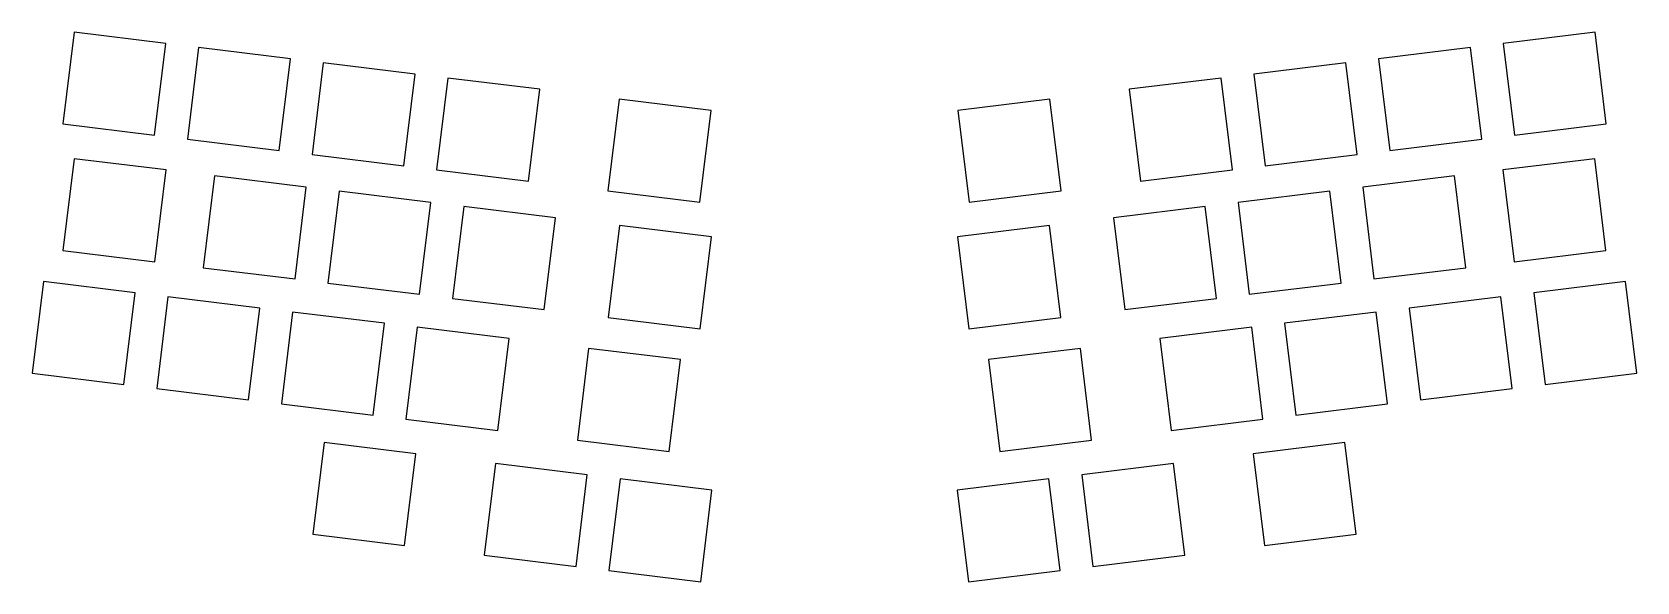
# Model space of a CAD drawing. Header units: millimetres. Extents: x -12 to 230, y -75 to 8.
import ezdxf

# ---------------------------------------------------------------- set-up
doc = ezdxf.new("R2010")
doc.units = ezdxf.units.MM

msp = doc.modelspace()

# ---------------------------------------------------------------- linework, layer by layer
for p, q in [((-6.09, 7.8), (-7.8, -6.09)), ((7.8, 6.09), (-6.09, 7.8)), ((224.05, 7.8), (210.15, 6.09)), ((225.76, -6.09), (224.05, 7.8)), ((6.09, -7.8), (7.8, 6.09)), ((12.76, 5.49), (11.06, -8.41)), ((26.66, 3.78), (12.76, 5.49)), ((205.19, 5.49), (191.3, 3.78)), ((206.9, -8.41), (205.19, 5.49)), ((210.15, 6.09), (211.86, -7.8)), ((24.95, -10.12), (26.66, 3.78)), ((31.62, 3.17), (29.92, -10.73)), ((45.52, 1.46), (31.62, 3.17)), ((186.33, 3.17), (172.44, 1.46)), ((188.04, -10.73), (186.33, 3.17)), ((191.3, 3.78), (193, -10.12)), ((43.81, -12.43), (45.52, 1.46)), ((50.48, 0.85), (48.77, -13.04)), ((64.38, -0.85), (50.48, 0.85)), ((167.47, 0.85), (153.58, -0.85)), ((169.18, -13.04), (167.47, 0.85)), ((172.44, 1.46), (174.14, -12.43)), ((62.67, -14.75), (64.38, -0.85)), ((76.41, -2.33), (74.7, -16.23)), ((90.31, -4.04), (76.41, -2.33)), ((141.54, -2.33), (127.65, -4.04)), ((143.25, -16.23), (141.54, -2.33)), ((153.58, -0.85), (155.28, -14.75)), ((88.6, -17.93), (90.31, -4.04)), ((127.65, -4.04), (129.35, -17.93)), ((-7.8, -6.09), (6.09, -7.8)), ((211.86, -7.8), (225.76, -6.09)), ((11.06, -8.41), (24.95, -10.12)), ((193, -10.12), (206.9, -8.41)), ((-6.05, -11.35), (-7.76, -25.24)), ((7.84, -13.05), (-6.05, -11.35)), ((29.92, -10.73), (43.81, -12.43)), ((174.14, -12.43), (188.04, -10.73)), ((224.01, -11.35), (210.11, -13.05)), ((225.71, -25.24), (224.01, -11.35)), ((6.14, -26.95), (7.84, -13.05)), ((15.16, -13.95), (13.46, -27.85)), ((29.06, -15.66), (15.16, -13.95)), ((48.77, -13.04), (62.67, -14.75)), ((155.28, -14.75), (169.18, -13.04)), ((202.79, -13.95), (188.9, -15.66)), ((204.5, -27.85), (202.79, -13.95)), ((210.11, -13.05), (211.82, -26.95)), ((27.35, -29.55), (29.06, -15.66)), ((34.02, -16.27), (32.31, -30.16)), ((47.92, -17.97), (34.02, -16.27)), ((74.7, -16.23), (88.6, -17.93)), ((129.35, -17.93), (143.25, -16.23)), ((183.93, -16.27), (170.04, -17.97)), ((185.64, -30.16), (183.93, -16.27)), ((188.9, -15.66), (190.6, -29.55)), ((46.21, -31.87), (47.92, -17.97)), ((52.88, -18.58), (51.17, -32.48)), ((66.78, -20.29), (52.88, -18.58)), ((165.08, -18.58), (151.18, -20.29)), ((166.78, -32.48), (165.08, -18.58)), ((170.04, -17.97), (171.74, -31.87)), ((65.07, -34.18), (66.78, -20.29)), ((76.45, -21.48), (74.75, -35.37)), ((90.35, -23.18), (76.45, -21.48)), ((141.5, -21.48), (127.61, -23.18)), ((143.21, -35.37), (141.5, -21.48)), ((151.18, -20.29), (152.89, -34.18)), ((88.64, -37.08), (90.35, -23.18)), ((127.61, -23.18), (129.31, -37.08)), ((-7.76, -25.24), (6.14, -26.95)), ((211.82, -26.95), (225.71, -25.24)), ((13.46, -27.85), (27.35, -29.55)), ((190.6, -29.55), (204.5, -27.85)), ((-10.73, -29.92), (-12.43, -43.81)), ((3.17, -31.62), (-10.73, -29.92)), ((32.31, -30.16), (46.21, -31.87)), ((171.74, -31.87), (185.64, -30.16)), ((228.68, -29.92), (214.78, -31.62)), ((230.39, -43.81), (228.68, -29.92)), ((1.46, -45.52), (3.17, -31.62)), ((8.13, -32.23), (6.43, -46.13)), ((22.03, -33.94), (8.13, -32.23)), ((20.32, -47.83), (22.03, -33.94)), ((51.17, -32.48), (65.07, -34.18)), ((152.89, -34.18), (166.78, -32.48)), ((209.82, -32.23), (195.93, -33.94)), ((195.93, -33.94), (197.63, -47.83)), ((211.53, -46.13), (209.82, -32.23)), ((214.78, -31.62), (216.49, -45.52)), ((26.99, -34.55), (25.28, -48.44)), ((40.89, -36.25), (26.99, -34.55)), ((39.18, -50.15), (40.89, -36.25)), ((74.75, -35.37), (88.64, -37.08)), ((129.31, -37.08), (143.21, -35.37)), ((190.96, -34.55), (177.07, -36.25)), ((177.07, -36.25), (178.77, -50.15)), ((192.67, -48.44), (190.96, -34.55)), ((45.85, -36.86), (44.14, -50.76)), ((59.75, -38.57), (45.85, -36.86)), ((58.04, -52.46), (59.75, -38.57)), ((172.11, -36.86), (158.21, -38.57)), ((158.21, -38.57), (159.92, -52.46)), ((173.81, -50.76), (172.11, -36.86)), ((71.78, -40.05), (70.07, -53.94)), ((85.68, -41.75), (71.78, -40.05)), ((146.18, -40.05), (132.28, -41.75)), ((147.88, -53.94), (146.18, -40.05)), ((83.97, -55.65), (85.68, -41.75)), ((132.28, -41.75), (133.99, -55.65)), ((-12.43, -43.81), (1.46, -45.52)), ((6.43, -46.13), (20.32, -47.83)), ((197.63, -47.83), (211.53, -46.13)), ((216.49, -45.52), (230.39, -43.81)), ((25.28, -48.44), (39.18, -50.15)), ((178.77, -50.15), (192.67, -48.44)), ((44.14, -50.76), (58.04, -52.46)), ((159.92, -52.46), (173.81, -50.76)), ((31.75, -54.27), (30.04, -68.17)), ((45.64, -55.98), (31.75, -54.27)), ((70.07, -53.94), (83.97, -55.65)), ((133.99, -55.65), (147.88, -53.94)), ((186.21, -54.27), (172.31, -55.98)), ((187.91, -68.17), (186.21, -54.27)), ((43.94, -69.88), (45.64, -55.98)), ((57.68, -57.46), (55.97, -71.35)), ((71.57, -59.16), (57.68, -57.46)), ((160.28, -57.46), (146.38, -59.16)), ((161.98, -71.35), (160.28, -57.46)), ((172.31, -55.98), (174.02, -69.88)), ((69.87, -73.06), (71.57, -59.16)), ((76.54, -59.77), (74.83, -73.67)), ((90.43, -61.48), (76.54, -59.77)), ((141.42, -59.77), (127.52, -61.48)), ((143.12, -73.67), (141.42, -59.77)), ((146.38, -59.16), (148.09, -73.06)), ((88.73, -75.37), (90.43, -61.48)), ((127.52, -61.48), (129.23, -75.37)), ((30.04, -68.17), (43.94, -69.88)), ((174.02, -69.88), (187.91, -68.17)), ((55.97, -71.35), (69.87, -73.06)), ((148.09, -73.06), (161.98, -71.35)), ((74.83, -73.67), (88.73, -75.37)), ((129.23, -75.37), (143.12, -73.67))]:
    msp.add_line(p, q)

doc.saveas('drawing.dxf')
